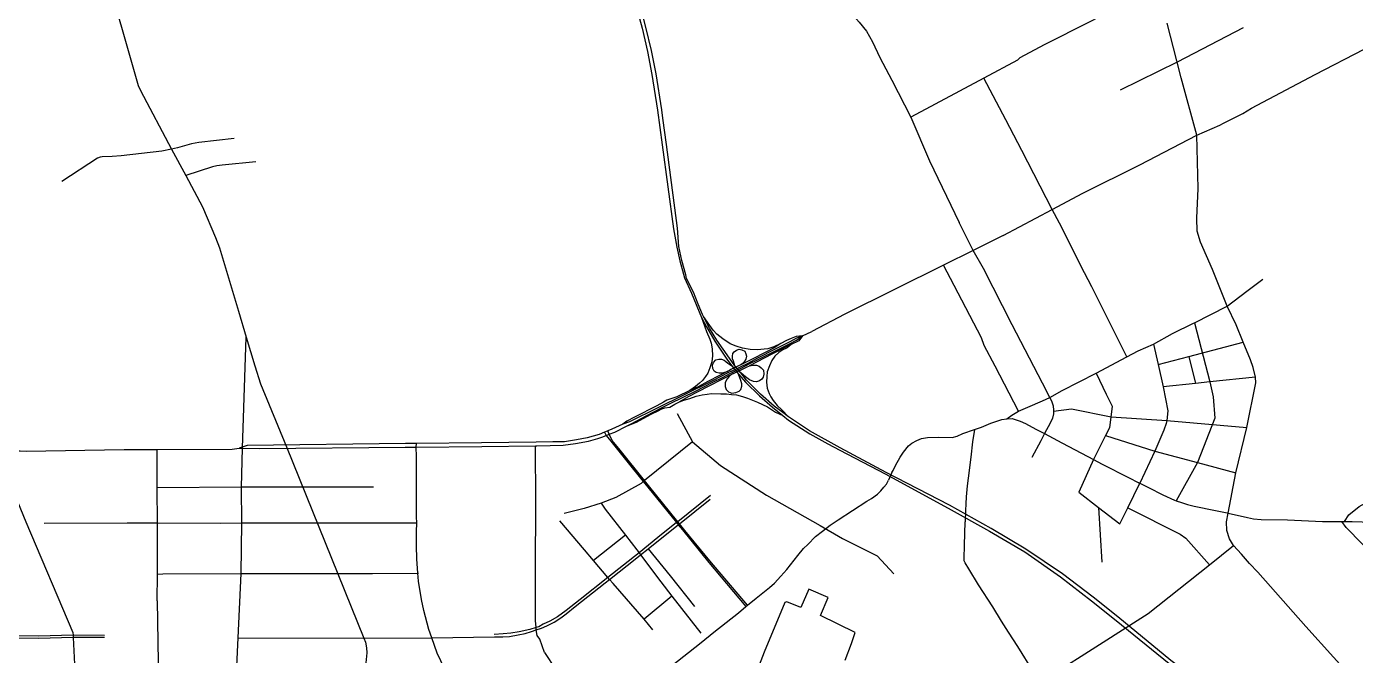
# Model space of a CAD drawing. Header units: millimetres. Extents: x 170 to 95391, y -643 to 69125.
# Drawn here: x 32269 to 41629, y 25017 to 29451 of the extents above; entities that cross this region are included whole.
import ezdxf

# ---------------------------------------------------------------- set-up
doc = ezdxf.new("R2010")
doc.units = ezdxf.units.MM
for name, color, linetype in [('roads_1', 1, 'Continuous'), ('roads_2', 2, 'Continuous'), ('roads_3', 3, 'Continuous')]:
    doc.layers.add(name, color=color, linetype=linetype)

msp = doc.modelspace()

# ---------------------------------------------------------------- linework, layer by layer
at = {"layer": 'roads_1'}
for points in [[(36563.97, 29593.71), (36605.1, 29438.79), (36643.33, 29276.36), (36673.99, 29113.99), (36714.22, 28862.01), (36745.05, 28616.72), (36824.7, 28026.08), (36849.98, 27894.87), (36869.45, 27799.24), (36895.1, 27705.94), (36902.34, 27679.96), (36952.76, 27572.49), (37022.87, 27400.99), (37058.65, 27334.32), (37116.54, 27232.86), (37205.22, 27099.43), (37235.82, 27058.7), (37283.59, 27000.63)], [(38322.6, 26308.44), (37999.42, 26480.11), (37783.4, 26600.6), (37636.13, 26700.13), (37595.5, 26730.14), (37534.81, 26775.95), (37438.65, 26860.36), (37341.11, 26959.27), (37299.51, 27009.48), (37258.68, 27060.25), (37219.43, 27113.22), (37130.32, 27239.26), (37079.27, 27325.61), (37036.83, 27407.5), (37029.59, 27421.48), (36999.98, 27493.76), (36966.93, 27578.49), (36918.28, 27675.71), (36911.78, 27701.27), (36884.42, 27801.66), (36863.57, 27901.34), (36855.04, 28030.51), (36776.31, 28620.19), (36751.54, 28804.18), (36742.64, 28863.63), (36703.37, 29117.47), (36669.89, 29281.76), (36630.73, 29446.09), (36590.54, 29601)], [(37022.87, 27400.99), (37059.05, 27301.88), (37081.67, 27246.14), (37092.13, 27218.6), (37097.98, 27179.22), (37100.43, 27130.31), (37095.2, 27087.69), (37082.67, 27045.43), (37067.27, 27007.66), (37050.12, 26983.39), (37030.64, 26956.83), (37009.04, 26937.67), (36980.94, 26913.22), (36940.26, 26886.4), (36849.38, 26841.45), (36778.22, 26817.11)], [(37582.38, 27215.86), (37532.99, 27193.5), (37489.99, 27179.88), (37416.03, 27171.05), (37366.17, 27173.56), (37312.09, 27183.07), (37266.11, 27197.52), (37225.64, 27214.79), (37173.51, 27248.54), (37130.97, 27283.01), (37106.03, 27310.87), (37081.65, 27343.34), (37036.83, 27407.5)], [(37734.61, 27269.71), (37689.81, 27265), (37655.4, 27251.2), (37622.18, 27237.49), (37582.38, 27215.86), (37535.48, 27185.79), (37476.57, 27155.13), (37374.09, 27104.19), (37294.97, 27064.48), (37284.71, 27059.48)], [(37734.61, 27269.71), (37708.56, 27235.67), (37655.34, 27208.53), (37614.21, 27190.69), (37518.94, 27140.71), (37360.8, 27058.26)], [(37258.68, 27060.25), (37248.19, 27092.63), (37242.47, 27107.98), (37240.6, 27127.96), (37243.86, 27145.84), (37253.23, 27158.54), (37270.3, 27170.16), (37288.89, 27176.63), (37307.36, 27172.88), (37327.5, 27162.15), (37336.4, 27143.95), (37339.32, 27126.53), (37336.05, 27106.6), (37324.22, 27087.47), (37309.52, 27073.58), (37294.97, 27064.48)], [(37655.34, 27208.53), (37625.99, 27185.46), (37590.88, 27170.44), (37566.89, 27153.57), (37540.6, 27127.92), (37518.53, 27097.23), (37501.22, 27060.02), (37486.42, 27017.69), (37483.54, 26983.94), (37481.63, 26944.05), (37485.52, 26901.23), (37499.91, 26864.56), (37510.48, 26840.41), (37528.94, 26814.35), (37556.89, 26778.78), (37588.07, 26749.39), (37636.13, 26700.13)], [(37207.43, 27020.39), (37172.11, 27007.83), (37147.08, 27007.25), (37127.4, 27011.32), (37113.1, 27022.72), (37102.47, 27039.7), (37100.12, 27064.28), (37108.2, 27083.86), (37123.62, 27102.44), (37146.29, 27106.84), (37163.26, 27106.68), (37181.69, 27098.32), (37195.5, 27088.98), (37207.97, 27078.34), (37235.82, 27058.7)], [(37284.71, 27059.48), (37229.42, 27032.37)], [(37310.91, 27035.66), (37340.66, 27049.24), (37360.8, 27058.26), (37387.08, 27063.14), (37410.22, 27063.43), (37430.22, 27057.11), (37444, 27045.72), (37459.45, 27027.87), (37462.27, 27001.23), (37457.97, 26980.29), (37447.53, 26964.53), (37432.33, 26952.7), (37409.82, 26946.46), (37389.27, 26948.18), (37361.61, 26959.7), (37332.94, 26981.34), (37299.51, 27009.48)], [(37248.2, 27005.07), (37234.19, 26997.35), (37171.71, 26965.36), (37069.4, 26913.62), (36929.86, 26840.21), (36868.67, 26805.7)], [(37229.42, 27032.37), (37219.36, 27026.6), (37208.93, 27021.51), (37150.01, 26990.34), (37067.33, 26948.12), (37000.46, 26911.7), (36940.26, 26886.4)], [(37234.19, 26997.35), (37224.77, 26991.09), (37214.55, 26981.85), (37204.64, 26966.6), (37190.52, 26942.16), (37188.89, 26913.21), (37197.76, 26891.44), (37213.56, 26875.94), (37236.1, 26867.03), (37264.1, 26871.06), (37287.67, 26880.86), (37299.61, 26893.55), (37305.98, 26914.99), (37306.15, 26933.41), (37301.22, 26954.94), (37283.59, 27000.63)], [(37248.2, 27005.07), (37310.91, 27035.66)], [(37283.59, 27000.63), (37336.34, 26942.33), (37431.35, 26847.3), (37522.35, 26768.3), (37596.89, 26708.32), (37635.84, 26677.31), (37786.31, 26580.95), (37913.77, 26508.2), (37996.7, 26464.8), (38317.82, 26298.42)], [(36799.05, 26769), (36836.13, 26788.25), (36868.67, 26805.7), (36898.27, 26816.53), (36941.01, 26828.79), (36986.65, 26844.86), (37027.65, 26853.85), (37062, 26859.74), (37092.62, 26864.07), (37158.14, 26862.82), (37199.62, 26862.4), (37234.28, 26857.81), (37268.4, 26853.7), (37311.24, 26843.46), (37347, 26832.25), (37417.71, 26804.13), (37488.94, 26769.62), (37544.61, 26733.28), (37596.89, 26708.32)], [(38769.28, 26077.23), (38322.6, 26308.44)], [(38317.82, 26298.42), (38760.55, 26055.64)], [(38760.55, 26055.64), (39052.6, 25893.7), (39299.35, 25748.22), (39551.49, 25570.65), (39769.66, 25402.81), (39943.58, 25264.6), (40317.69, 24959.67), (40468.19, 24847.12), (40690.52, 24718.84), (40865.98, 24642.81), (41041.63, 24589.42), (41229.77, 24554.75), (41424.75, 24542.64), (41617.54, 24544.02)], [(43974.8, 23678.66), (43717.94, 23887.11), (43626.96, 23965.87), (43436.19, 24131.82), (43221.38, 24307.6), (43024.44, 24432.72), (42822.19, 24519.8), (42602.09, 24566.46), (42398.34, 24579.85), (41996.4, 24572.65), (41621.09, 24569.38), (41423.08, 24568.1), (41230.02, 24582.07), (41045.64, 24613.88), (40869.04, 24667.3), (40692.65, 24744.27), (40475.05, 24872.49), (40329.27, 24982.18), (39956.11, 25288.98), (39781.26, 25429.09), (39566.84, 25592.18), (39308.05, 25766.99), (39063.19, 25913.4), (38769.28, 26077.23)]]:
    msp.add_lwpolyline(points, dxfattribs=at)
at = {"layer": 'roads_2'}
for points in [[(32566.06, 30746.74), (33054.44, 29034.47), (33070.56, 28999.93), (33290.33, 28587.65), (33391.35, 28400.02), (33509.34, 28179.47), (33600.22, 27964.1), (33629.13, 27890.95), (33761.4, 27444.29), (33815.62, 27261.93), (33876.16, 27058.37), (33917.74, 26933.51), (34099.41, 26487.15), (34644.94, 25138.75), (34656.48, 25110.22), (34664.34, 25070.84), (34666.47, 25035.6), (34601.96, 24401.55), (34593.71, 24358.98), (34590.71, 24343.5), (34427.16, 23596.52), (34349.24, 23367.93)], [(37736.4, 29969.76), (37810.12, 29859.96), (37865.96, 29782.7), (37913.68, 29716.78), (37976.82, 29649.68), (38040.96, 29581.55), (38077.64, 29545.4), (38134.64, 29481.44), (38185.48, 29419.57), (38227.98, 29344.49), (38278.67, 29232.13), (38364.61, 29073.75), (38496.6, 28812.01), (38628.48, 28504.83), (38838.7, 28069.62)], [(40681.89, 29958.59), (40233.59, 29727.22), (40002.13, 29610.73), (39758.53, 29484.66), (39436.01, 29323.13), (39264.47, 29231.64), (39248.89, 29214.39), (39012.23, 29087.63), (38496.6, 28812.01)], [(39147.77, 27978.86), (39493.27, 28161.66), (39709.25, 28275.93), (40111.18, 28476.91), (40512.08, 28685.1), (40674.86, 28757), (40700.63, 28770.03), (40836.38, 28838.74), (40898.04, 28874.71), (41345.47, 29114.22), (41689.86, 29291.59)], [(40019.72, 27122.95), (39771.12, 27616.33), (39720.59, 27715.04), (39544.15, 28064.18), (39493.27, 28161.66), (39279.41, 28578.25), (39167.24, 28794.17), (39012.23, 29087.63)], [(39477.57, 26836.08), (39424.83, 26936.47), (39210.55, 27347.8), (39008.13, 27745.09), (38937.13, 27873.35), (38838.7, 28069.62)], [(39255.88, 26738.85), (39090.62, 27056.2), (39014.83, 27203.25), (38995.77, 27255.61), (38802.41, 27625.2), (38727.48, 27769.94)], [(39172.71, 26684.65), (39209.51, 26711.64), (39255.88, 26738.85), (39322.33, 26767.6), (39424.57, 26813.23), (39477.57, 26836.08), (39562.38, 26886.47), (39801.78, 27007.82), (40019.72, 27122.95), (40098.9, 27164.78), (40206.12, 27212.21), (40339.65, 27286.94), (40488.42, 27359.28), (40495.71, 27362.98), (40725.88, 27479.73), (40864.65, 27585.42), (40977.52, 27670.88)], [(32556.65, 20863.76), (32718.87, 21159.41), (32835.09, 21432.65), (33364, 22676.33), (33716.76, 23505.88), (33736.81, 24442.04), (33737.12, 24456.34), (33744.32, 24792.64), (33760.23, 25141.18), (33780.92, 25594.14), (33784.29, 25949.23), (33781.96, 26203.13), (33789.45, 26478.34), (33815.62, 27261.93)], [(37298.52, 27052.7), (37351.25, 27078.8), (37420.81, 27115.19), (37543.65, 27179.07), (37647.5, 27231.31), (37693.5, 27255.97), (37734.61, 27269.71)], [(37303.59, 27043.96), (37363.83, 27074.84), (37422.43, 27103.74), (37638.06, 27211.96), (37692.67, 27240.41), (37734.61, 27269.71)], [(37234.99, 27022.6), (37298.52, 27052.7)], [(37234.99, 27022.6), (37213.64, 27011.16), (37100.7, 26953.34), (36892, 26850.56), (36716.51, 26763.68), (36515.75, 26665.57), (36468.63, 26648.66), (36392.19, 26612.57), (36363.26, 26600.78), (36339.36, 26591.05), (36301.62, 26575.68), (36217.96, 26550.78), (36143.47, 26536.81), (36057.65, 26524), (35976.48, 26522.66), (35859.48, 26520.63), (35472.9, 26515.76), (35014.68, 26512.25), (34938.97, 26511.67), (33823.36, 26497.38), (33767.44, 26478.68)], [(33767.44, 26478.68), (33789.45, 26478.34), (33910.75, 26476.46), (34936.45, 26484.83), (35013.51, 26485.69), (35475.5, 26490.83), (35854.73, 26496.41), (35863.77, 26494.9), (35957.65, 26496.63), (36048.81, 26500.48), (36136.42, 26510.67), (36227.26, 26528.16), (36291.83, 26546.95), (36320.95, 26557.16), (36350.59, 26568.48), (36371.83, 26576.59), (36413.32, 26592.45), (36495.74, 26634.75), (36527.68, 26651.13), (36633.85, 26707.27), (36741.06, 26764.09), (36802.63, 26794.55), (36981.74, 26881.22), (37099.16, 26942.12), (37174.7, 26979.38), (37226.22, 27006.41), (37239.52, 27012.32)], [(37239.52, 27012.32), (37303.59, 27043.96)], [(39801.78, 27007.82), (39874.14, 26859.18), (39915.82, 26774.3), (39896.97, 26622.87), (39868.99, 26567.85), (39783.37, 26399.43), (39681.75, 26167.51), (39820.21, 26060.4), (39969.49, 25944.93), (40025.47, 26058.2), (40111.1, 26231.46), (40103.65, 26235.16)], [(36778.22, 26817.11), (36754.9, 26803.63), (36708.4, 26776.28), (36551.07, 26697.11), (36496.54, 26668.77), (36468.63, 26648.66)], [(36495.74, 26634.75), (36564.38, 26662.42), (36668.5, 26718.47), (36717.77, 26743.18), (36744.58, 26755.33), (36765.25, 26762.52), (36799.05, 26769)], [(39477.57, 26836.08), (39491.36, 26805.46), (39500.37, 26777.73), (39502.99, 26747.32), (39502.67, 26739.5), (39501.9, 26720.41), (39494.94, 26690.28), (39478.15, 26654.61), (39438.62, 26581.21), (39412.21, 26529.84), (39349.42, 26412.2)], [(38364.54, 26307.21), (38372.45, 26322.41), (38389.74, 26356.03), (38423.01, 26415.39), (38445.97, 26451.51), (38480.32, 26494.18), (38505.37, 26514.63), (38540.34, 26533.55), (38572.34, 26546.04), (38614.08, 26554.36), (38689.68, 26555.71), (38789.63, 26554.99), (38823.66, 26563.89), (38863.23, 26581.24), (38946.23, 26610.7), (38994.48, 26627.83), (39061.59, 26654.84), (39137.94, 26681.77), (39172.71, 26684.65), (39210.52, 26687.77), (39267.94, 26668.3), (39304.64, 26652.42), (39376.8, 26613.88), (39438.62, 26581.21), (39560.03, 26517.02), (39744.81, 26419.64), (39783.37, 26399.43), (39845.13, 26367.05), (40029.59, 26271.92), (40103.65, 26235.16), (40111.1, 26231.46), (40171.76, 26201.34), (40271.76, 26149.98), (40354.04, 26112.18), (40367.24, 26107.65), (40403.95, 26095.05), (40447.02, 26080.84), (40493.73, 26069.67), (40643.44, 26038.43), (40724.57, 26022.86), (40732.03, 26021.13), (40868.45, 25989.53), (40911.4, 25980.74), (40964.33, 25976.18), (41149.64, 25972.67), (41396.75, 25961.55), (41533.88, 25961), (41551.12, 25960.93), (41606.04, 25960.7), (41817.89, 25954.71)], [(39502.67, 26739.5), (39629.67, 26755.78), (39908.89, 26698.56), (40300.16, 26673.74), (40864.39, 26623.62)], [(39868.99, 26567.85), (40215.25, 26457.85), (40517.1, 26376.67), (40787.45, 26303.96)], [(32092.87, 26459.85), (32140.68, 26461.88), (32183.16, 26460.61), (32223.9, 26459.39), (32265.87, 26458.15), (32955.85, 26468.98), (33188.65, 26470.05), (33716.7, 26472.48), (33767.44, 26478.68)], [(32105.34, 26350.65), (32264.04, 25960.15), (32595.87, 25178.97), (32596.65, 25160.11), (32597.45, 25145.04), (32606.25, 24956.22), (32618.67, 24545.04), (32618.8, 24532.75), (32619.38, 24203.32), (32574.97, 23829.82), (32337.17, 23002.32), (32252.85, 22717.12), (31910.66, 21640.63), (31884.21, 21412.66), (31924.99, 21164.45), (32108.63, 20789.9), (32336.13, 20578.83), (32603.36, 20443.03), (32948.9, 20262.46), (33197.29, 20154.45)], [(33760.23, 25141.18), (34644.94, 25138.75), (35123.89, 25141.44), (35564.67, 25148.72), (35623.79, 25148.16), (35671.71, 25151.05), (35732.39, 25161.8), (35782.2, 25172.65), (35824.76, 25186.09), (35859.34, 25198.28), (35895.38, 25211), (35932.9, 25226.99), (35985.38, 25252.5), (36031.73, 25282.25), (36070.46, 25310.83), (36132.97, 25362.23), (36345.68, 25529.64), (36375.78, 25553.57), (36567.17, 25705.77), (36594.23, 25726.1), (36647.02, 25768.88), (36721.04, 25828.87)], [(41669.13, 24788.67), (41280.39, 25222.68), (40940.96, 25603.81)], [(33189.84, 25402.78), (33199.57, 24823.45), (33214.45, 24490.01), (33214.94, 24478.96), (33147.13, 23622.49), (32935.35, 23042.69), (32865.97, 22845.34), (32547.78, 21940.16), (32437.85, 21597.64), (32415.46, 21436.13), (32530.9, 21264.5), (32651.8, 21188.06), (32718.87, 21159.41), (33444.09, 20849.63), (33573.16, 20796.32), (33583.62, 20792.43)], [(35918.21, 25038.51), (35945.05, 24994.81), (35987.65, 24929.91), (36085.4, 24806.15), (36294.65, 24532.29)]]:
    msp.add_lwpolyline(points, dxfattribs=at)
at = {"layer": 'roads_3'}
for points in [[(40837.63, 29441.5), (40374.43, 29199.19), (39972.12, 29001.88)], [(40940.96, 25603.81), (40883.9, 25665.74), (40826.88, 25730.74), (40770.85, 25791.64), (40741.45, 25838.99), (40723.47, 25897.49), (40719.91, 25958.93), (40732.03, 26021.13), (40787.45, 26303.96), (40864.39, 26623.62), (40926.23, 26939.62), (40925.55, 26978.51), (40909.36, 27047.94), (40890.66, 27101.64), (40839.03, 27226.76), (40788.65, 27348.89), (40725.88, 27479.73), (40621.79, 27737.54), (40537.14, 27930.7), (40513.18, 28009.71), (40510.9, 28099.78), (40520.66, 28309.17), (40512.08, 28685.1), (40402.63, 29090.27), (40374.43, 29199.19), (40371.83, 29209.25), (40302.26, 29474.9)], [(33732.05, 28662.78), (33483.29, 28633.27), (33430.56, 28624.77), (33331.56, 28597.07), (33290.33, 28587.65), (33221.09, 28573.59), (32935.25, 28538.72), (32871.87, 28536.05), (32801.92, 28533.47), (32787.08, 28530.34), (32769.72, 28522.32), (32518, 28357.77)], [(33883.47, 28497.58), (33647.13, 28474.5), (33608.41, 28469.14), (33577.9, 28462.89), (33391.35, 28400.02)], [(39147.77, 27978.86), (38937.13, 27873.35), (38727.48, 27769.94), (38033.28, 27422.49), (37800.73, 27300.81)], [(40495.71, 27362.98), (40604.35, 26945.59), (40627.03, 26839.93), (40638.16, 26689.47), (40517.1, 26376.67), (40367.24, 26107.65)], [(37734.61, 27269.71), (37800.73, 27300.81)], [(40206.12, 27212.21), (40239.07, 27068.28), (40274.91, 26911.73), (40307.31, 26742.56), (40300.16, 26673.74), (40294.83, 26653.32), (40279.33, 26604.65), (40215.25, 26457.85), (40111.1, 26231.46)], [(40239.07, 27068.28), (40454.66, 27125.22), (40839.03, 27226.76)], [(40454.66, 27125.22), (40502.9, 26935.16)], [(40925.55, 26978.51), (40604.35, 26945.59), (40502.9, 26935.16), (40274.91, 26911.73)], [(36851.23, 26724.31), (36960.07, 26523.16), (37156.37, 26357.09), (37481.52, 26147.31), (37858.06, 25932.95), (38015.62, 25841.42), (38259.33, 25720.43), (38378.45, 25592.21)], [(36339.36, 26591.05), (36350.59, 26568.48), (36384.11, 26528.57), (36506, 26376.05), (36612.78, 26243.74), (36645.48, 26203.22), (36846.73, 25954.88), (36859.51, 25939.1), (36888.6, 25903.2), (37075.82, 25673.74), (37334.45, 25361.52)], [(37346.61, 25371.63), (37081.71, 25684.17), (36906.33, 25898), (36867.49, 25946.02), (36855.75, 25960.53), (36649.95, 26214.92), (36621.52, 26250.34), (36450.24, 26463.79), (36394.31, 26532.67), (36371.83, 26576.59), (36363.26, 26600.78)], [(38946.23, 26610.7), (38932.65, 26523.8), (38920.34, 26414.39), (38902.01, 26266.67), (38893.28, 26212.5), (38886.41, 26135.8), (38884.41, 26086.69), (38881.39, 26038.82)], [(35237.68, 24871.37), (35162.32, 25033.85), (35123.89, 25141.44), (35103.19, 25199.37), (35067.4, 25333.61), (35051.48, 25411.96), (35030.01, 25542.32), (35024.51, 25597.93), (35017.6, 25698.3), (35015.69, 25789.91), (35015.28, 25891.67), (35018.31, 25950.23), (35015.36, 25997.19), (35015.09, 26163.77), (35015.23, 26420.31), (35013.51, 26485.69), (35014.68, 26512.25)], [(35918.21, 25038.51), (35901.62, 25085.14), (35884.46, 25131.37), (35866.44, 25158.98), (35859.34, 25198.28), (35858.02, 25214.01), (35853.82, 25263.94), (35854.31, 25615.13), (35856.07, 26099.99), (35854.73, 26496.41)], [(36960.07, 26523.16), (36621.52, 26250.34), (36612.78, 26243.74), (36597.84, 26229.24), (36419.18, 26131.13), (36316.88, 26091.83), (36196.81, 26053.13), (36055.72, 26017.13)], [(33189.84, 25402.78), (33190.48, 25591.57), (33191.68, 25949.93), (33190.29, 26200.13), (33188.94, 26443.2), (33188.65, 26470.05)], [(38364.54, 26307.21), (38339.42, 26254.14)], [(37346.61, 25371.63), (37408.28, 25420.19), (37502.08, 25496.61), (37537.87, 25528), (37582.04, 25577.24), (37623.63, 25624.44), (37700.65, 25721.98), (37741.41, 25770.95), (37770.82, 25800.66), (37827.07, 25856.13), (37874.22, 25893.57), (37928.43, 25935.85), (37986.06, 25974.41), (38186.65, 26104.39), (38220.95, 26123.72), (38261.87, 26154.55), (38286.78, 26178.84), (38307.9, 26203.05), (38325.25, 26224.59), (38339.42, 26254.14)], [(41551.12, 25960.93), (41582.75, 26008.98), (41654.46, 26066.75), (41761.15, 26125.45), (41853.76, 26146.99), (41941.93, 26230.72), (41959.55, 26271.27)], [(33781.96, 26203.13), (33190.29, 26200.13)], [(34712.08, 26203.33), (34242.99, 26203.82), (33843.97, 26204.32), (33781.96, 26203.13)], [(37086.75, 26144.57), (36855.75, 25960.53), (36846.73, 25954.88), (36715.06, 25848.63), (36583.31, 25740.71), (36363.84, 25567.53), (36167.55, 25412.64), (36070.68, 25334.72), (36009.3, 25289.59), (35954.61, 25260.34), (35908.33, 25237.71), (35876.6, 25219.56), (35858.02, 25214.01), (35814.02, 25200.86), (35738.77, 25183.54), (35681, 25174.87), (35626.18, 25170.78), (35562.29, 25166.35)], [(36721.04, 25828.87), (36859.51, 25939.1), (36867.49, 25946.02), (37085.05, 26118.17)], [(36316.88, 26091.83), (36345.5, 26049.62), (36488.2, 25864.64), (36568.05, 25761.12), (36583.31, 25740.71), (36594.23, 25726.1), (36735.71, 25536.88), (36814.41, 25436.13), (37018.55, 25174.85)], [(38881.41, 26041.17), (38881.39, 26038.82), (38880.67, 25959.81)], [(39820.21, 26060.4), (39843.38, 25675.15)], [(40025.47, 26058.2), (40394.73, 25872.72), (40434.45, 25845.02), (40599.93, 25655.79)], [(35018.31, 25950.23), (34377.79, 25951.01), (33784.29, 25949.23), (33635.88, 25948.8), (33191.68, 25949.93), (32977.4, 25950.5), (32394.18, 25948.15)], [(36681.03, 25198.56), (36619.68, 25272.52), (36401.13, 25524.51), (36375.78, 25553.57), (36363.84, 25567.53), (36261.84, 25688.01), (36199.85, 25761.23), (36024.77, 25965.85)], [(39702.64, 24283.41), (39403.57, 24826.55), (39361.67, 24902.64), (39250.31, 25079.42), (39186.26, 25182.16), (39136.04, 25258.87), (39074.4, 25359.96), (38974.5, 25515.96), (38905.91, 25627.94), (38881.09, 25670.14), (38873.69, 25684.23), (38872.31, 25701.13), (38875.05, 25795.58), (38876.83, 25876.94), (38880.67, 25959.81)], [(42083.89, 24724.38), (42064.15, 24786.47), (42047.22, 24860.66), (42002.62, 25018.55), (41963.37, 25166.96), (41937.15, 25261.42), (41906.43, 25368.12), (41838.37, 25614.84), (41818.09, 25647.78), (41789.65, 25688.97), (41562.99, 25919.65), (41533.88, 25961)], [(36488.2, 25864.64), (36261.84, 25688.01)], [(36647.02, 25768.88), (36802.13, 25578.61), (36973.14, 25363.13)], [(38679.48, 24331.54), (38693.36, 24331.42), (38795.63, 24376.03), (39081.45, 24580.7), (39235.21, 24698.06), (39403.57, 24826.55), (39670.74, 24996.48), (40169.86, 25313.96), (40599.93, 25655.79), (40770.85, 25791.64)], [(33190.48, 25591.57), (33229.34, 25593.87), (33780.92, 25594.14), (34151.97, 25594.33), (34706.23, 25595.71), (35024.51, 25597.93), (35030.01, 25597.96)], [(38034.81, 24984.44), (38078.57, 25100.72), (38104.64, 25180.29), (37860.26, 25298.77), (37914.04, 25426.7), (37778.66, 25484.28), (37722.42, 25355.32), (37624.18, 25396.13), (37610.1, 25389.63), (37465.4, 25039.88), (37429.05, 24948.6)], [(36239.68, 24487.25), (36294.65, 24532.29), (36412.78, 24629.04), (36642.34, 24810.63), (36808.67, 24941.12), (37021.14, 25109.56), (37109.45, 25182.64), (37283.04, 25318.69), (37334.45, 25361.52), (37346.61, 25371.63)], [(36814.41, 25436.13), (36619.68, 25272.52)], [(32819.05, 25143.56), (32597.45, 25145.04), (32352.86, 25137.26), (31808.7, 25142.6), (31702.8, 25143.65), (31682.68, 25142.51), (31547.56, 25148.86), (31223.34, 25140.37)], [(32819.14, 25158.64), (32597.26, 25160.12), (32596.65, 25160.11), (32352.69, 25152.35), (31809.73, 25157.68), (31702.94, 25162.49), (31683.75, 25161.66), (31546.98, 25163.94), (31225.54, 25161.09)]]:
    msp.add_lwpolyline(points, dxfattribs=at)

doc.saveas('drawing.dxf')
